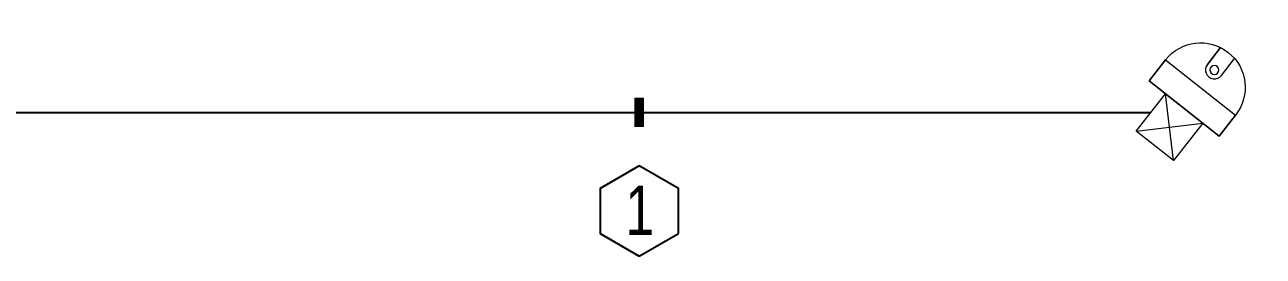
# Model space of a CAD drawing. Header units: millimetres. Extents: x 89860 to 502050, y -351975 to 882300.
# Drawn here: x 322679 to 332093, y -292512 to -290754 of the extents above; entities that cross this region are included whole.
import ezdxf
from ezdxf.enums import TextEntityAlignment as Align

# ---------------------------------------------------------------- set-up
doc = ezdxf.new("R2010")
doc.units = ezdxf.units.MM
doc.header["$LTSCALE"] = 150
doc.layers.add('-----16 CCTV', color=3, linetype='Continuous', lineweight=0)
for name, color, linetype in [('-----17 CCTV Cable', 4, 'Continuous'), ('-----29 Indicator', 1, 'Continuous'), ('-----30 Text', 2, 'Continuous')]:
    doc.layers.add(name, color=color, linetype=linetype)
doc.styles.add('ELEC', font='')
doc.styles.get('ELEC').set_extended_font_data('Dotum')

# ---------------------------------------------------------------- blocks, each defined once
blk = doc.blocks.new('Dome Camera')
at = {"layer": '-----16 CCTV', "linetype": 'Continuous'}
for p, q in [((-180, 180), (180, -180)), ((180, 180), (-180, -180)), ((338.8, -180), (-338.8, -180)), ((-338.8, -180), (-338.8, -383.3)), ((338.8, -383.3), (338.8, -180)), ((-338.8, -383.3), (338.8, -383.3))]:
    blk.add_line(p, q, dxfattribs=at)
at = {"layer": '-----16 CCTV', "linetype": 'Continuous', "lineweight": 0}
for p, q in [((-338.8, -180), (338.8, -180)), ((-338.8, -383.3), (-338.8, -180)), ((338.8, -180), (338.8, -383.3)), ((-67.8, -552.7), (-67.8, -715.3)), ((67.8, -552.7), (67.8, -715.3))]:
    blk.add_line(p, q, dxfattribs=at)
at = {"layer": '-----16 CCTV', "linetype": 'Continuous'}
blk.add_lwpolyline([(180, 180), (-180, 180), (-180, -180), (180, -180)], close=True, dxfattribs=at)
blk.add_lwpolyline([(-67.8, -715.3), (-67.8, -552.7, -1), (67.8, -552.7), (67.8, -715.3)], format="xyb", dxfattribs=at)
at = {"layer": '-----16 CCTV', "linetype": 'Continuous', "lineweight": 0}
blk.add_circle((0, -552.7), 33.9, dxfattribs=at)
blk.add_circle((0, -552.7), 33.9, dxfattribs=at)
blk.add_arc((0, -383.3), 338.8, 180, 0, dxfattribs=at)
at = {"layer": '-----16 CCTV', "linetype": 'Continuous'}
blk.add_arc((0, -383.3), 338.8, 180, 0, dxfattribs=at)

msp = doc.modelspace()

# ---------------------------------------------------------------- linework, layer by layer
at = {"layer": '-----17 CCTV Cable'}
msp.add_line((320721.2, -291420), (331238.9, -291420), dxfattribs=at)
at = {"layer": '-----29 Indicator'}
msp.add_lwpolyline([(327350, -291308.7, 74.1, 74.1, 0), (327350, -291531.2, 0, 0, 0), (327350, -291825.4, 0, 0, 0)], format="xyseb", dxfattribs=at)
msp.add_lwpolyline([(327647.4, -292340.6), (327647.4, -291997.1), (327350, -291825.4), (327052.6, -291997.1), (327052.6, -292340.6), (327350, -292512.3), (327647.4, -292340.6)], close=True, dxfattribs=at)

# ---------------------------------------------------------------- block references
at = {"layer": '-----16 CCTV', "xscale": -1, "rotation": 141.7841584299209}
msp.add_blockref('Dome Camera', (331380.3, -291531.3), dxfattribs=at)

# ---------------------------------------------------------------- texts
at = {"layer": '-----30 Text', "transparency": 33554687, "style": 'ELEC', "width": 0.8}
msp.add_text('1', height=375, dxfattribs=at).set_placement((327354, -292162.8), align=Align.MIDDLE_CENTER)

doc.saveas('drawing.dxf')
